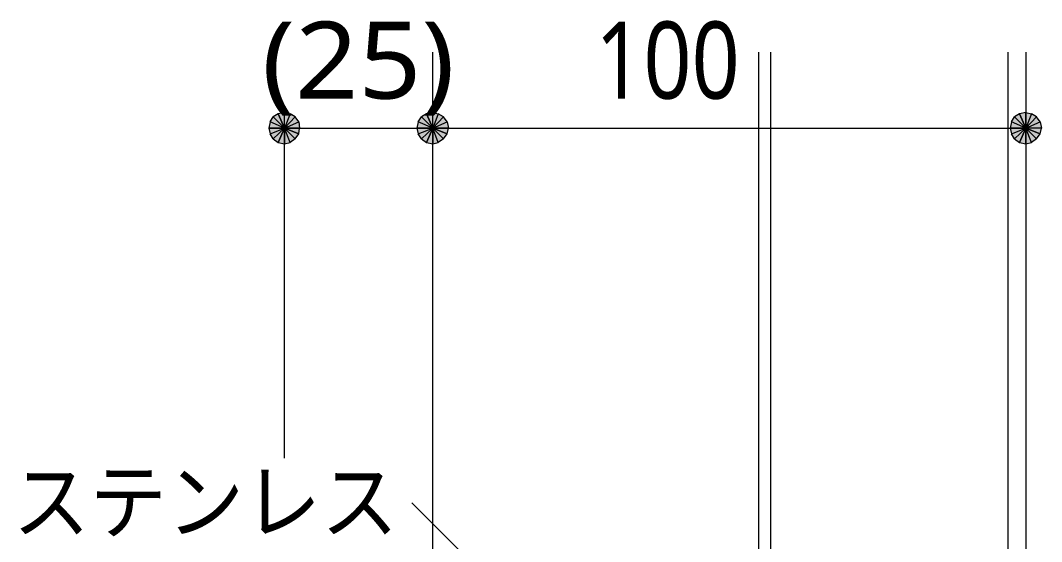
# Model space of a CAD drawing. Header units: millimetres. Extents: x 0 to 420, y 0 to 297.
# Drawn here: x 105.69 to 140.12, y 82.94 to 100.51 of the extents above; entities that cross this region are included whole.
import ezdxf
from ezdxf.enums import TextEntityAlignment as Align

# ---------------------------------------------------------------- set-up
doc = ezdxf.new("R2010")
doc.units = ezdxf.units.MM
doc.styles.add('kst32b', font='NotoSansJP-Variable.ttf')

msp = doc.modelspace()

# ---------------------------------------------------------------- hatches: boundary and pattern name
h = msp.add_hatch(color=7)
h.paths.add_polyline_path([(114.385, 97.367), (114.215, 97.261), (114.596, 96.88), (114.385, 97.367)])
h.paths.add_polyline_path([(114.215, 97.261), (114.596, 96.88), (114.11, 97.091), (114.215, 97.261)])
h.paths.add_polyline_path([(114.596, 96.88), (114.11, 97.091), (114.067, 96.88), (114.596, 96.88)])
h = msp.add_hatch(color=7)
h.paths.add_polyline_path([(114.956, 97.261), (114.787, 97.367), (114.596, 96.88), (114.956, 97.261)])
h.paths.add_polyline_path([(114.787, 97.367), (114.596, 96.88), (114.596, 97.409), (114.787, 97.367)])
h.paths.add_polyline_path([(114.596, 96.88), (114.596, 97.409), (114.385, 97.367), (114.596, 96.88)])
h = msp.add_hatch(color=7)
h.paths.add_polyline_path([(115.083, 96.689), (115.104, 96.88), (114.596, 96.88), (115.083, 96.689)])
h.paths.add_polyline_path([(115.104, 96.88), (114.596, 96.88), (115.083, 97.091), (115.104, 96.88)])
h.paths.add_polyline_path([(114.596, 96.88), (115.083, 97.091), (114.956, 97.261), (114.596, 96.88)])
h = msp.add_hatch(color=7)
h.paths.add_polyline_path([(119.38, 97.367), (119.211, 97.261), (119.592, 96.88), (119.38, 97.367)])
h.paths.add_polyline_path([(119.211, 97.261), (119.592, 96.88), (119.105, 97.091), (119.211, 97.261)])
h.paths.add_polyline_path([(119.592, 96.88), (119.105, 97.091), (119.062, 96.88), (119.592, 96.88)])
h = msp.add_hatch(color=7)
h.paths.add_polyline_path([(119.952, 97.261), (119.782, 97.367), (119.592, 96.88), (119.952, 97.261)])
h.paths.add_polyline_path([(119.782, 97.367), (119.592, 96.88), (119.592, 97.409), (119.782, 97.367)])
h.paths.add_polyline_path([(119.592, 96.88), (119.592, 97.409), (119.38, 97.367), (119.592, 96.88)])
h = msp.add_hatch(color=7)
h.paths.add_polyline_path([(120.079, 96.689), (120.121, 96.88), (119.592, 96.88), (120.079, 96.689)])
h.paths.add_polyline_path([(120.121, 96.88), (119.592, 96.88), (120.079, 97.091), (120.121, 96.88)])
h.paths.add_polyline_path([(119.592, 96.88), (120.079, 97.091), (119.952, 97.261), (119.592, 96.88)])
h = msp.add_hatch(color=7)
h.paths.add_polyline_path([(139.383, 97.367), (139.213, 97.261), (139.594, 96.88), (139.383, 97.367)])
h.paths.add_polyline_path([(139.213, 97.261), (139.594, 96.88), (139.107, 97.091), (139.213, 97.261)])
h.paths.add_polyline_path([(139.594, 96.88), (139.107, 97.091), (139.065, 96.88), (139.594, 96.88)])
h = msp.add_hatch(color=7)
h.paths.add_polyline_path([(139.954, 97.261), (139.785, 97.367), (139.594, 96.88), (139.954, 97.261)])
h.paths.add_polyline_path([(139.785, 97.367), (139.594, 96.88), (139.594, 97.409), (139.785, 97.367)])
h.paths.add_polyline_path([(139.594, 96.88), (139.594, 97.409), (139.383, 97.367), (139.594, 96.88)])
h = msp.add_hatch(color=7)
h.paths.add_polyline_path([(140.081, 96.689), (140.123, 96.88), (139.594, 96.88), (140.081, 96.689)])
h.paths.add_polyline_path([(140.123, 96.88), (139.594, 96.88), (140.081, 97.091), (140.123, 96.88)])
h.paths.add_polyline_path([(139.594, 96.88), (140.081, 97.091), (139.954, 97.261), (139.594, 96.88)])
h = msp.add_hatch(color=7)
h.paths.add_polyline_path([(114.067, 96.88), (114.11, 96.689), (114.596, 96.88), (114.067, 96.88)])
h.paths.add_polyline_path([(114.11, 96.689), (114.596, 96.88), (114.215, 96.52), (114.11, 96.689)])
h.paths.add_polyline_path([(114.596, 96.88), (114.215, 96.52), (114.385, 96.393), (114.596, 96.88)])
for points in [[(114.385, 96.393), (114.596, 96.351), (114.596, 96.88), (114.385, 96.393)], [(119.38, 96.393), (119.592, 96.351), (119.592, 96.88), (119.38, 96.393)], [(139.383, 96.393), (139.594, 96.351), (139.594, 96.88), (139.383, 96.393)]]:
    msp.add_hatch(color=7).paths.add_polyline_path(points)
h = msp.add_hatch(color=7)
h.paths.add_polyline_path([(114.596, 96.351), (114.787, 96.393), (114.596, 96.88), (114.596, 96.351)])
h.paths.add_polyline_path([(114.787, 96.393), (114.596, 96.88), (114.956, 96.52), (114.787, 96.393)])
h.paths.add_polyline_path([(114.596, 96.88), (114.956, 96.52), (115.083, 96.689), (114.596, 96.88)])
h = msp.add_hatch(color=7)
h.paths.add_polyline_path([(119.062, 96.88), (119.105, 96.689), (119.592, 96.88), (119.062, 96.88)])
h.paths.add_polyline_path([(119.105, 96.689), (119.592, 96.88), (119.211, 96.52), (119.105, 96.689)])
h.paths.add_polyline_path([(119.592, 96.88), (119.211, 96.52), (119.38, 96.393), (119.592, 96.88)])
h = msp.add_hatch(color=7)
h.paths.add_polyline_path([(119.592, 96.351), (119.782, 96.393), (119.592, 96.88), (119.592, 96.351)])
h.paths.add_polyline_path([(119.782, 96.393), (119.592, 96.88), (119.952, 96.52), (119.782, 96.393)])
h.paths.add_polyline_path([(119.592, 96.88), (119.952, 96.52), (120.079, 96.689), (119.592, 96.88)])
h = msp.add_hatch(color=7)
h.paths.add_polyline_path([(139.065, 96.88), (139.107, 96.689), (139.594, 96.88), (139.065, 96.88)])
h.paths.add_polyline_path([(139.107, 96.689), (139.594, 96.88), (139.213, 96.52), (139.107, 96.689)])
h.paths.add_polyline_path([(139.594, 96.88), (139.213, 96.52), (139.383, 96.393), (139.594, 96.88)])
h = msp.add_hatch(color=7)
h.paths.add_polyline_path([(139.594, 96.351), (139.785, 96.393), (139.594, 96.88), (139.594, 96.351)])
h.paths.add_polyline_path([(139.785, 96.393), (139.594, 96.88), (139.954, 96.52), (139.785, 96.393)])
h.paths.add_polyline_path([(139.594, 96.88), (139.954, 96.52), (140.081, 96.689), (139.594, 96.88)])

# ---------------------------------------------------------------- linework, layer by layer
at = {"lineweight": 13}
for points in [[(119.592, 73.85), (119.592, 99.441)], [(130.577, 99.441), (130.577, 74.147)], [(130.979, 99.441), (130.979, 71.035)], [(138.98, 99.441), (138.98, 71.035)], [(139.594, 99.441), (139.594, 68.516)], [(114.596, 85.746), (114.596, 96.88)], [(114.596, 96.88), (119.592, 96.88), (139.594, 96.88)], [(128.715, 74.422), (118.893, 84.243)]]:
    msp.add_lwpolyline(points, dxfattribs=at)
at = {"lineweight": 0}
for points in [[(114.215, 97.261), (114.596, 96.88), (114.11, 97.091)], [(114.385, 97.367), (114.215, 97.261), (114.596, 96.88)], [(114.596, 96.88), (114.596, 97.409), (114.385, 97.367)], [(114.787, 97.367), (114.596, 96.88), (114.596, 97.409)], [(114.956, 97.261), (114.787, 97.367), (114.596, 96.88)], [(114.596, 96.88), (115.083, 97.091), (114.956, 97.261)], [(119.211, 97.261), (119.592, 96.88), (119.105, 97.091)], [(119.38, 97.367), (119.211, 97.261), (119.592, 96.88)], [(119.592, 96.88), (119.592, 97.409), (119.38, 97.367)], [(119.782, 97.367), (119.592, 96.88), (119.592, 97.409)], [(119.952, 97.261), (119.782, 97.367), (119.592, 96.88)], [(119.592, 96.88), (120.079, 97.091), (119.952, 97.261)], [(139.213, 97.261), (139.594, 96.88), (139.107, 97.091)], [(139.383, 97.367), (139.213, 97.261), (139.594, 96.88)], [(139.594, 96.88), (139.594, 97.409), (139.383, 97.367)], [(139.785, 97.367), (139.594, 96.88), (139.594, 97.409)], [(139.954, 97.261), (139.785, 97.367), (139.594, 96.88)], [(139.594, 96.88), (140.081, 97.091), (139.954, 97.261)], [(114.596, 96.88), (114.11, 97.091), (114.067, 96.88)], [(114.067, 96.88), (114.11, 96.689), (114.596, 96.88)], [(114.11, 96.689), (114.596, 96.88), (114.215, 96.52)], [(114.596, 96.88), (114.215, 96.52), (114.385, 96.393)], [(114.385, 96.393), (114.596, 96.351), (114.596, 96.88)], [(115.104, 96.88), (114.596, 96.88), (115.083, 97.091)], [(114.596, 96.351), (114.787, 96.393), (114.596, 96.88)], [(114.787, 96.393), (114.596, 96.88), (114.956, 96.52)], [(114.596, 96.88), (114.956, 96.52), (115.083, 96.689)], [(115.083, 96.689), (115.104, 96.88), (114.596, 96.88)], [(119.592, 96.88), (119.105, 97.091), (119.062, 96.88)], [(119.062, 96.88), (119.105, 96.689), (119.592, 96.88)], [(119.105, 96.689), (119.592, 96.88), (119.211, 96.52)], [(119.592, 96.88), (119.211, 96.52), (119.38, 96.393)], [(119.38, 96.393), (119.592, 96.351), (119.592, 96.88)], [(120.121, 96.88), (119.592, 96.88), (120.079, 97.091)], [(119.592, 96.351), (119.782, 96.393), (119.592, 96.88)], [(119.782, 96.393), (119.592, 96.88), (119.952, 96.52)], [(119.592, 96.88), (119.952, 96.52), (120.079, 96.689)], [(120.079, 96.689), (120.121, 96.88), (119.592, 96.88)], [(139.594, 96.88), (139.107, 97.091), (139.065, 96.88)], [(139.065, 96.88), (139.107, 96.689), (139.594, 96.88)], [(139.107, 96.689), (139.594, 96.88), (139.213, 96.52)], [(139.594, 96.88), (139.213, 96.52), (139.383, 96.393)], [(139.383, 96.393), (139.594, 96.351), (139.594, 96.88)], [(140.123, 96.88), (139.594, 96.88), (140.081, 97.091)], [(139.594, 96.351), (139.785, 96.393), (139.594, 96.88)], [(139.785, 96.393), (139.594, 96.88), (139.954, 96.52)], [(139.594, 96.88), (139.954, 96.52), (140.081, 96.689)], [(140.081, 96.689), (140.123, 96.88), (139.594, 96.88)]]:
    msp.add_lwpolyline(points, close=True, dxfattribs=at)

# ---------------------------------------------------------------- texts
at = {"style": 'kst32b'}
for s, height, p, p2 in [('(25)', 2.5989, (113.834, 97.875), (120.332, 97.875)), ('100', 2.5989, (125.074, 97.875), (129.947, 97.875)), ('ステンレス', 2.0791, (105.431, 83.248), (118.426, 83.248))]:
    msp.add_text(s, height=height, dxfattribs=at).set_placement(p, p2, align=Align.FIT)

doc.saveas('drawing.dxf')
